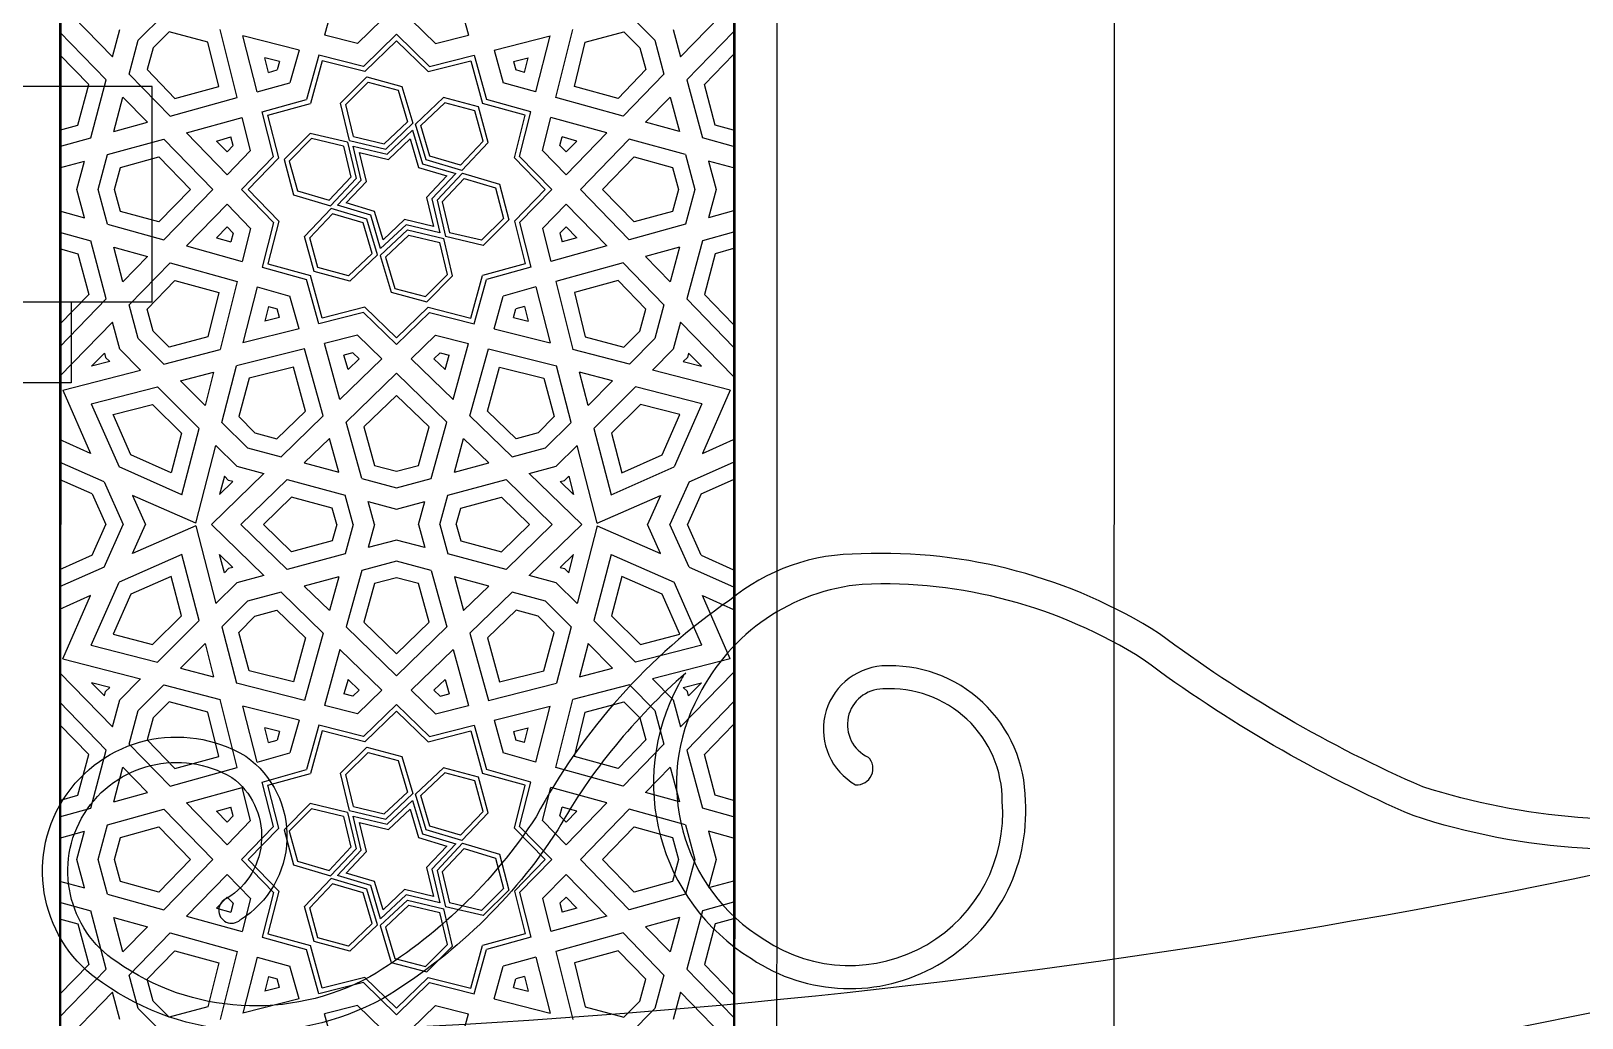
# Model space of a CAD drawing. Header units: inches. Extents: x 13054 to 48691, y 5623 to 20391.
# Drawn here: x 48359.15 to 48377.55, y 18843.35 to 18855.07 of the extents above; entities that cross this region are included whole.
import ezdxf

# ---------------------------------------------------------------- set-up
doc = ezdxf.new("R2010")
doc.units = ezdxf.units.IN
doc.header["$MEASUREMENT"] = 0

msp = doc.modelspace()

# ---------------------------------------------------------------- linework, layer by layer
at = {"transparency": 33554483}
for p, q in [((48359.51, 18888.546), (48359.484, 18793.533)), ((48372.006, 18876.043), (48371.984, 18793.53)), ((48367.484, 18857.162), (48367.484, 18849.208)), ((48367.484, 18857.162), (48367.484, 18849.208)), ((48362.813, 18855.679), (48362.629, 18855.015)), ((48364.156, 18855.679), (48364.34, 18855.015)), ((48359.484, 18855.406), (48360.113, 18854.759)), ((48367.484, 18855.406), (48366.856, 18854.759)), ((48360.419, 18854.955), (48360.721, 18855.257)), ((48363.309, 18855.197), (48363.021, 18854.916)), ((48363.66, 18855.197), (48363.948, 18854.916)), ((48366.248, 18855.257), (48366.55, 18854.955)), ((48359.484, 18855.056), (48360.04, 18854.485)), ((48360.113, 18854.759), (48360.2, 18855.082)), ((48360.788, 18855.055), (48360.596, 18854.866)), ((48361.246, 18854.933), (48360.788, 18855.055)), ((48361.595, 18854.278), (48361.391, 18855.084)), ((48361.83, 18854.343), (48361.662, 18855.008)), ((48362.327, 18854.84), (48361.662, 18855.008)), ((48363.021, 18854.916), (48362.629, 18855.015)), ((48363.484, 18855.027), (48363.093, 18854.646)), ((48363.484, 18855.027), (48363.876, 18854.646)), ((48363.948, 18854.916), (48364.34, 18855.015)), ((48364.642, 18854.84), (48365.307, 18855.008)), ((48365.139, 18854.343), (48365.307, 18855.008)), ((48365.374, 18854.278), (48365.578, 18855.084)), ((48365.723, 18854.933), (48366.181, 18855.055)), ((48366.181, 18855.055), (48366.373, 18854.866)), ((48366.769, 18855.082), (48366.856, 18854.759)), ((48367.484, 18855.056), (48366.929, 18854.485)), ((48360.311, 18854.555), (48360.419, 18854.955)), ((48360.596, 18854.866), (48360.525, 18854.607)), ((48361.374, 18854.409), (48361.246, 18854.933)), ((48362.327, 18854.84), (48362.219, 18854.451)), ((48363.484, 18854.948), (48363.11, 18854.584)), ((48363.484, 18854.948), (48363.859, 18854.584)), ((48364.642, 18854.84), (48364.75, 18854.451)), ((48365.595, 18854.409), (48365.723, 18854.933)), ((48366.373, 18854.866), (48366.444, 18854.607)), ((48366.55, 18854.955), (48366.657, 18854.555)), ((48359.831, 18854.43), (48359.484, 18854.787)), ((48361.965, 18854.575), (48361.921, 18854.749)), ((48362.095, 18854.705), (48361.921, 18854.749)), ((48362.095, 18854.705), (48362.067, 18854.603)), ((48362.564, 18854.78), (48362.417, 18854.252)), ((48362.603, 18854.712), (48362.463, 18854.206)), ((48363.093, 18854.646), (48362.564, 18854.78)), ((48363.11, 18854.584), (48362.603, 18854.712)), ((48363.859, 18854.584), (48364.366, 18854.712)), ((48363.876, 18854.646), (48364.405, 18854.78)), ((48364.366, 18854.712), (48364.506, 18854.206)), ((48364.405, 18854.78), (48364.551, 18854.252)), ((48364.874, 18854.705), (48365.048, 18854.749)), ((48364.874, 18854.705), (48364.902, 18854.603)), ((48365.004, 18854.575), (48365.048, 18854.749)), ((48367.138, 18854.43), (48367.484, 18854.787)), ((48359.855, 18853.796), (48360.04, 18854.485)), ((48360.311, 18854.555), (48360.796, 18854.056)), ((48360.525, 18854.607), (48360.854, 18854.266)), ((48361.83, 18854.343), (48362.219, 18854.451)), ((48361.965, 18854.575), (48362.067, 18854.603)), ((48362.819, 18854.211), (48363.131, 18854.521)), ((48362.881, 18854.193), (48363.147, 18854.458)), ((48363.131, 18854.521), (48363.547, 18854.408)), ((48363.147, 18854.458), (48363.502, 18854.362)), ((48365.139, 18854.343), (48364.75, 18854.451)), ((48365.004, 18854.575), (48364.902, 18854.603)), ((48366.444, 18854.607), (48366.115, 18854.266)), ((48366.657, 18854.555), (48366.173, 18854.056)), ((48366.929, 18854.485), (48367.114, 18853.796)), ((48359.702, 18853.948), (48359.831, 18854.43)), ((48360.128, 18853.871), (48360.238, 18854.281)), ((48360.238, 18854.281), (48360.528, 18853.982)), ((48360.796, 18854.056), (48361.595, 18854.278)), ((48360.854, 18854.266), (48361.374, 18854.409)), ((48363.502, 18854.362), (48363.614, 18853.987)), ((48363.547, 18854.408), (48363.678, 18853.97)), ((48364.041, 18854.275), (48363.71, 18853.961)), ((48364.458, 18854.165), (48364.041, 18854.275)), ((48366.173, 18854.056), (48365.374, 18854.278)), ((48366.115, 18854.266), (48365.595, 18854.409)), ((48366.731, 18854.281), (48366.441, 18853.982)), ((48366.731, 18854.281), (48366.841, 18853.871)), ((48367.267, 18853.948), (48367.138, 18854.43)), ((48361.89, 18854.106), (48362.417, 18854.252)), ((48362.023, 18853.577), (48361.89, 18854.106)), ((48361.958, 18854.066), (48362.463, 18854.206)), ((48362.925, 18853.768), (48362.819, 18854.211)), ((48362.972, 18853.815), (48362.881, 18854.193)), ((48364.057, 18854.213), (48363.773, 18853.944)), ((48364.413, 18854.119), (48364.057, 18854.213)), ((48364.511, 18853.757), (48364.413, 18854.119)), ((48364.573, 18853.741), (48364.458, 18854.165)), ((48365.011, 18854.066), (48364.506, 18854.206)), ((48365.079, 18854.106), (48364.551, 18854.252)), ((48364.945, 18853.577), (48365.079, 18854.106)), ((48359.484, 18853.888), (48359.702, 18853.948)), ((48360.128, 18853.871), (48360.528, 18853.982)), ((48360.99, 18853.857), (48361.654, 18854.041)), ((48361.753, 18853.649), (48361.654, 18854.041)), ((48362.086, 18853.56), (48361.958, 18854.066)), ((48363.339, 18853.727), (48363.614, 18853.987)), ((48363.356, 18853.665), (48363.678, 18853.97)), ((48363.372, 18853.604), (48363.673, 18853.888)), ((48363.673, 18853.888), (48363.791, 18853.491)), ((48363.836, 18853.537), (48363.71, 18853.961)), ((48363.881, 18853.582), (48363.773, 18853.944)), ((48364.883, 18853.56), (48365.011, 18854.066)), ((48365.216, 18853.649), (48365.315, 18854.041)), ((48365.979, 18853.857), (48365.315, 18854.041)), ((48366.841, 18853.871), (48366.441, 18853.982)), ((48367.484, 18853.888), (48367.267, 18853.948)), ((48359.484, 18853.693), (48359.855, 18853.796)), ((48360.055, 18853.598), (48360.722, 18853.782)), ((48360.722, 18853.782), (48361.303, 18853.185)), ((48360.99, 18853.857), (48361.473, 18853.36)), ((48361.346, 18853.76), (48361.519, 18853.808)), ((48361.346, 18853.76), (48361.473, 18853.63)), ((48361.473, 18853.63), (48361.546, 18853.705)), ((48361.546, 18853.705), (48361.519, 18853.808)), ((48362.459, 18853.85), (48362.149, 18853.539)), ((48362.476, 18853.788), (48362.212, 18853.522)), ((48362.901, 18853.745), (48362.459, 18853.85)), ((48362.855, 18853.698), (48362.476, 18853.788)), ((48362.901, 18853.745), (48363.004, 18853.314)), ((48362.925, 18853.768), (48363.356, 18853.665)), ((48362.972, 18853.815), (48363.339, 18853.727)), ((48363.389, 18853.542), (48363.645, 18853.784)), ((48363.645, 18853.784), (48363.745, 18853.446)), ((48364.244, 18853.474), (48364.511, 18853.757)), ((48364.261, 18853.41), (48364.573, 18853.741)), ((48365.423, 18853.705), (48365.45, 18853.808)), ((48365.496, 18853.63), (48365.423, 18853.705)), ((48365.623, 18853.76), (48365.45, 18853.808)), ((48365.979, 18853.857), (48365.496, 18853.36)), ((48365.623, 18853.76), (48365.496, 18853.63)), ((48366.247, 18853.782), (48365.666, 18853.185)), ((48366.914, 18853.598), (48366.247, 18853.782)), ((48367.484, 18853.693), (48367.114, 18853.796)), ((48359.484, 18853.44), (48359.782, 18853.522)), ((48359.692, 18853.185), (48359.782, 18853.522)), ((48359.944, 18853.185), (48360.055, 18853.598)), ((48360.208, 18853.445), (48360.665, 18853.572)), ((48360.665, 18853.572), (48361.041, 18853.185)), ((48361.473, 18853.36), (48361.753, 18853.649)), ((48361.643, 18853.185), (48362.023, 18853.577)), ((48361.722, 18853.185), (48362.086, 18853.56)), ((48362.149, 18853.539), (48362.262, 18853.122)), ((48362.212, 18853.522), (48362.308, 18853.167)), ((48362.855, 18853.698), (48362.942, 18853.33)), ((48362.97, 18853.7), (48363.372, 18853.604)), ((48363.066, 18853.297), (48362.97, 18853.7)), ((48363.046, 18853.623), (48363.389, 18853.542)), ((48363.128, 18853.281), (48363.046, 18853.623)), ((48364.261, 18853.41), (48363.836, 18853.537)), ((48364.244, 18853.474), (48363.881, 18853.582)), ((48365.247, 18853.185), (48364.883, 18853.56)), ((48365.326, 18853.185), (48364.945, 18853.577)), ((48365.496, 18853.36), (48365.216, 18853.649)), ((48365.928, 18853.185), (48366.304, 18853.572)), ((48366.304, 18853.572), (48366.76, 18853.445)), ((48366.914, 18853.598), (48367.025, 18853.185)), ((48367.187, 18853.522), (48367.277, 18853.185)), ((48367.484, 18853.44), (48367.187, 18853.522)), ((48360.139, 18853.185), (48360.208, 18853.445)), ((48363.745, 18853.446), (48364.083, 18853.346)), ((48363.791, 18853.491), (48364.187, 18853.373)), ((48364.083, 18853.346), (48363.841, 18853.09)), ((48364.187, 18853.373), (48363.903, 18853.073)), ((48364.269, 18853.378), (48363.965, 18853.057)), ((48364.269, 18853.378), (48364.705, 18853.249)), ((48366.76, 18853.445), (48366.83, 18853.185)), ((48359.782, 18852.848), (48359.692, 18853.185)), ((48360.055, 18852.773), (48359.944, 18853.185)), ((48360.208, 18852.925), (48360.139, 18853.185)), ((48361.041, 18853.185), (48360.665, 18852.799)), ((48360.722, 18852.588), (48361.303, 18853.185)), ((48361.643, 18853.185), (48362.023, 18852.794)), ((48361.722, 18853.185), (48362.086, 18852.81)), ((48362.308, 18853.167), (48362.683, 18853.056)), ((48362.942, 18853.33), (48362.683, 18853.056)), ((48363.004, 18853.314), (48362.7, 18852.992)), ((48362.782, 18852.997), (48363.066, 18853.297)), ((48362.886, 18853.025), (48363.128, 18853.281)), ((48364.286, 18853.314), (48364.027, 18853.04)), ((48364.286, 18853.314), (48364.659, 18853.204)), ((48364.659, 18853.204), (48364.755, 18852.841)), ((48364.705, 18853.249), (48364.818, 18852.824)), ((48365.247, 18853.185), (48364.883, 18852.81)), ((48365.326, 18853.185), (48364.945, 18852.794)), ((48366.247, 18852.588), (48365.666, 18853.185)), ((48366.304, 18852.799), (48365.928, 18853.185)), ((48366.83, 18853.185), (48366.76, 18852.925)), ((48367.025, 18853.185), (48366.914, 18852.773)), ((48367.277, 18853.185), (48367.187, 18852.848)), ((48360.99, 18852.514), (48361.473, 18853.01)), ((48361.473, 18853.01), (48361.753, 18852.721)), ((48362.262, 18853.122), (48362.7, 18852.992)), ((48363.178, 18852.879), (48362.782, 18852.997)), ((48363.223, 18852.924), (48362.886, 18853.025)), ((48363.841, 18853.09), (48363.923, 18852.747)), ((48363.903, 18853.073), (48363.999, 18852.671)), ((48363.965, 18853.057), (48364.067, 18852.626)), ((48364.027, 18853.04), (48364.114, 18852.672)), ((48365.496, 18853.01), (48365.216, 18852.721)), ((48365.979, 18852.514), (48365.496, 18853.01)), ((48359.484, 18852.931), (48359.782, 18852.848)), ((48360.665, 18852.799), (48360.208, 18852.925)), ((48362.023, 18852.794), (48361.89, 18852.264)), ((48362.086, 18852.81), (48361.958, 18852.304)), ((48362.394, 18852.628), (48362.708, 18852.96)), ((48362.457, 18852.612), (48362.725, 18852.896)), ((48363.133, 18852.834), (48362.708, 18852.96)), ((48363.088, 18852.788), (48362.725, 18852.896)), ((48363.195, 18852.426), (48363.088, 18852.788)), ((48363.259, 18852.409), (48363.133, 18852.834)), ((48363.296, 18852.483), (48363.178, 18852.879)), ((48363.324, 18852.587), (48363.223, 18852.924)), ((48363.58, 18852.829), (48363.324, 18852.587)), ((48363.923, 18852.747), (48363.58, 18852.829)), ((48364.755, 18852.841), (48364.494, 18852.582)), ((48364.818, 18852.824), (48364.512, 18852.52)), ((48364.883, 18852.81), (48365.011, 18852.304)), ((48364.945, 18852.794), (48365.079, 18852.264)), ((48366.76, 18852.925), (48366.304, 18852.799)), ((48367.484, 18852.931), (48367.187, 18852.848)), ((48359.484, 18852.677), (48359.855, 18852.575)), ((48360.055, 18852.773), (48360.722, 18852.588)), ((48361.346, 18852.61), (48361.473, 18852.741)), ((48361.346, 18852.61), (48361.519, 18852.562)), ((48361.473, 18852.741), (48361.546, 18852.666)), ((48361.546, 18852.666), (48361.519, 18852.562)), ((48361.753, 18852.721), (48361.654, 18852.33)), ((48362.505, 18852.211), (48362.394, 18852.628)), ((48362.551, 18852.257), (48362.457, 18852.612)), ((48363.291, 18852.4), (48363.613, 18852.705)), ((48363.597, 18852.767), (48363.296, 18852.483)), ((48363.355, 18852.383), (48363.63, 18852.643)), ((48363.999, 18852.671), (48363.597, 18852.767)), ((48363.613, 18852.705), (48364.044, 18852.602)), ((48363.63, 18852.643), (48363.997, 18852.555)), ((48364.15, 18852.158), (48364.044, 18852.602)), ((48364.512, 18852.52), (48364.067, 18852.626)), ((48364.494, 18852.582), (48364.114, 18852.672)), ((48365.216, 18852.721), (48365.315, 18852.33)), ((48365.496, 18852.741), (48365.423, 18852.666)), ((48365.423, 18852.666), (48365.45, 18852.562)), ((48365.623, 18852.61), (48365.45, 18852.562)), ((48365.623, 18852.61), (48365.496, 18852.741)), ((48366.914, 18852.773), (48366.247, 18852.588)), ((48367.484, 18852.677), (48367.114, 18852.575)), ((48359.484, 18852.483), (48359.702, 18852.422)), ((48359.702, 18852.422), (48359.831, 18851.94)), ((48360.04, 18851.886), (48359.855, 18852.575)), ((48360.238, 18852.09), (48360.128, 18852.499)), ((48360.128, 18852.499), (48360.528, 18852.388)), ((48360.99, 18852.514), (48361.654, 18852.33)), ((48363.195, 18852.426), (48362.913, 18852.159)), ((48364.088, 18852.175), (48363.997, 18852.555)), ((48365.979, 18852.514), (48365.315, 18852.33)), ((48366.841, 18852.499), (48366.441, 18852.388)), ((48366.841, 18852.499), (48366.731, 18852.09)), ((48367.114, 18852.575), (48366.929, 18851.886)), ((48367.267, 18852.422), (48367.138, 18851.94)), ((48367.484, 18852.483), (48367.267, 18852.422)), ((48360.238, 18852.09), (48360.528, 18852.388)), ((48360.311, 18851.815), (48360.796, 18852.314)), ((48360.796, 18852.314), (48361.595, 18852.093)), ((48361.89, 18852.264), (48362.417, 18852.118)), ((48361.958, 18852.304), (48362.463, 18852.164)), ((48362.913, 18852.159), (48362.551, 18852.257)), ((48363.259, 18852.409), (48362.929, 18852.096)), ((48363.291, 18852.4), (48363.421, 18851.964)), ((48363.355, 18852.383), (48363.466, 18852.011)), ((48365.011, 18852.304), (48364.506, 18852.164)), ((48365.079, 18852.264), (48364.551, 18852.118)), ((48366.173, 18852.314), (48365.374, 18852.093)), ((48366.657, 18851.815), (48366.173, 18852.314)), ((48366.731, 18852.09), (48366.441, 18852.388)), ((48360.525, 18851.764), (48360.854, 18852.104)), ((48360.854, 18852.104), (48361.374, 18851.961)), ((48361.595, 18852.093), (48361.391, 18851.287)), ((48362.564, 18851.59), (48362.417, 18852.118)), ((48362.603, 18851.659), (48362.463, 18852.164)), ((48362.929, 18852.096), (48362.505, 18852.211)), ((48363.829, 18851.915), (48364.088, 18852.175)), ((48363.846, 18851.852), (48364.15, 18852.158)), ((48364.366, 18851.659), (48364.506, 18852.164)), ((48364.405, 18851.59), (48364.551, 18852.118)), ((48365.374, 18852.093), (48365.578, 18851.287)), ((48366.115, 18852.104), (48365.595, 18851.961)), ((48366.444, 18851.764), (48366.115, 18852.104)), ((48359.831, 18851.94), (48359.484, 18851.584)), ((48359.484, 18851.314), (48360.04, 18851.886)), ((48361.374, 18851.961), (48361.246, 18851.437)), ((48361.83, 18852.028), (48361.662, 18851.363)), ((48361.83, 18852.028), (48362.219, 18851.92)), ((48362.327, 18851.531), (48362.219, 18851.92)), ((48363.421, 18851.964), (48363.846, 18851.852)), ((48363.466, 18852.011), (48363.829, 18851.915)), ((48364.642, 18851.531), (48364.75, 18851.92)), ((48365.139, 18852.028), (48364.75, 18851.92)), ((48365.139, 18852.028), (48365.307, 18851.363)), ((48365.595, 18851.961), (48365.723, 18851.437)), ((48367.484, 18851.314), (48366.929, 18851.886)), ((48367.138, 18851.94), (48367.484, 18851.584)), ((48360.419, 18851.415), (48360.311, 18851.815)), ((48360.596, 18851.504), (48360.525, 18851.764)), ((48361.965, 18851.795), (48361.921, 18851.622)), ((48361.965, 18851.795), (48362.067, 18851.767)), ((48362.095, 18851.666), (48362.067, 18851.767)), ((48363.093, 18851.724), (48362.564, 18851.59)), ((48363.11, 18851.786), (48362.603, 18851.659)), ((48363.484, 18851.344), (48363.093, 18851.724)), ((48363.484, 18851.422), (48363.11, 18851.786)), ((48363.484, 18851.422), (48363.859, 18851.786)), ((48363.484, 18851.344), (48363.876, 18851.724)), ((48363.859, 18851.786), (48364.366, 18851.659)), ((48363.876, 18851.724), (48364.405, 18851.59)), ((48364.874, 18851.666), (48364.902, 18851.767)), ((48365.004, 18851.795), (48364.902, 18851.767)), ((48365.004, 18851.795), (48365.048, 18851.622)), ((48366.373, 18851.504), (48366.444, 18851.764)), ((48366.657, 18851.815), (48366.55, 18851.415)), ((48359.484, 18850.964), (48360.113, 18851.611)), ((48360.2, 18851.289), (48360.113, 18851.611)), ((48360.788, 18851.315), (48360.596, 18851.504)), ((48362.327, 18851.531), (48361.662, 18851.363)), ((48362.095, 18851.666), (48361.921, 18851.622)), ((48364.642, 18851.531), (48365.307, 18851.363)), ((48364.874, 18851.666), (48365.048, 18851.622)), ((48366.181, 18851.315), (48366.373, 18851.504)), ((48366.856, 18851.611), (48366.769, 18851.289)), ((48367.484, 18850.964), (48366.856, 18851.611)), ((48360.721, 18851.113), (48360.419, 18851.415)), ((48361.246, 18851.437), (48360.788, 18851.315)), ((48363.021, 18851.454), (48362.629, 18851.355)), ((48362.813, 18850.691), (48362.629, 18851.355)), ((48363.309, 18851.173), (48363.021, 18851.454)), ((48363.66, 18851.173), (48363.948, 18851.454)), ((48363.948, 18851.454), (48364.34, 18851.355)), ((48364.156, 18850.691), (48364.34, 18851.355)), ((48365.723, 18851.437), (48366.181, 18851.315)), ((48366.55, 18851.415), (48366.248, 18851.113)), ((48359.864, 18851.086), (48360.018, 18851.243)), ((48360.081, 18851.142), (48359.864, 18851.086)), ((48360.018, 18851.243), (48360.031, 18851.192)), ((48360.031, 18851.192), (48360.081, 18851.142)), ((48360.446, 18851.042), (48360.2, 18851.289)), ((48360.721, 18851.113), (48361.391, 18851.287)), ((48362.392, 18851.295), (48361.586, 18851.092)), ((48362.613, 18850.497), (48362.392, 18851.295)), ((48362.813, 18850.691), (48363.309, 18851.173)), ((48362.965, 18851.246), (48362.861, 18851.22)), ((48362.909, 18851.047), (48362.861, 18851.22)), ((48362.909, 18851.047), (48363.04, 18851.173)), ((48363.04, 18851.173), (48362.965, 18851.246)), ((48364.156, 18850.691), (48363.66, 18851.173)), ((48363.929, 18851.173), (48364.004, 18851.246)), ((48364.06, 18851.047), (48363.929, 18851.173)), ((48364.004, 18851.246), (48364.108, 18851.22)), ((48364.06, 18851.047), (48364.108, 18851.22)), ((48364.356, 18850.497), (48364.577, 18851.295)), ((48364.577, 18851.295), (48365.383, 18851.092)), ((48366.248, 18851.113), (48365.578, 18851.287)), ((48366.769, 18851.289), (48366.523, 18851.042)), ((48366.937, 18851.192), (48366.888, 18851.142)), ((48366.888, 18851.142), (48367.105, 18851.086)), ((48366.951, 18851.243), (48366.937, 18851.192)), ((48367.105, 18851.086), (48366.951, 18851.243)), ((48359.523, 18850.803), (48360.446, 18851.042)), ((48360.921, 18850.913), (48361.314, 18851.015)), ((48361.314, 18851.015), (48361.212, 18850.622)), ((48361.412, 18850.421), (48361.586, 18851.092)), ((48361.737, 18850.947), (48361.614, 18850.489)), ((48362.26, 18851.075), (48361.737, 18850.947)), ((48362.403, 18850.555), (48362.26, 18851.075)), ((48362.887, 18850.423), (48363.484, 18851.003)), ((48364.082, 18850.423), (48363.484, 18851.003)), ((48364.566, 18850.555), (48364.708, 18851.075)), ((48364.708, 18851.075), (48365.232, 18850.947)), ((48365.232, 18850.947), (48365.355, 18850.489)), ((48365.556, 18850.421), (48365.383, 18851.092)), ((48365.757, 18850.622), (48365.655, 18851.015)), ((48366.048, 18850.913), (48365.655, 18851.015)), ((48367.446, 18850.803), (48366.523, 18851.042)), ((48359.523, 18850.803), (48359.853, 18850.053)), ((48359.862, 18850.639), (48360.647, 18850.842)), ((48361.141, 18850.347), (48360.647, 18850.842)), ((48361.212, 18850.622), (48360.921, 18850.913)), ((48366.048, 18850.913), (48365.757, 18850.622)), ((48366.322, 18850.842), (48365.828, 18850.347)), ((48367.107, 18850.639), (48366.322, 18850.842)), ((48367.446, 18850.803), (48367.116, 18850.053)), ((48359.862, 18850.639), (48360.191, 18849.891)), ((48360.123, 18850.512), (48360.59, 18850.633)), ((48360.59, 18850.633), (48360.932, 18850.291)), ((48363.484, 18850.741), (48363.098, 18850.366)), ((48363.871, 18850.366), (48363.484, 18850.741)), ((48366.379, 18850.633), (48366.036, 18850.291)), ((48366.846, 18850.512), (48366.379, 18850.633)), ((48367.107, 18850.639), (48366.778, 18849.891)), ((48360.333, 18850.034), (48360.123, 18850.512)), ((48361.412, 18850.421), (48361.714, 18850.119)), ((48361.614, 18850.489), (48361.803, 18850.297)), ((48362.063, 18850.225), (48362.403, 18850.555)), ((48362.114, 18850.012), (48362.613, 18850.497)), ((48363.072, 18849.756), (48362.887, 18850.423)), ((48363.897, 18849.756), (48364.082, 18850.423)), ((48364.855, 18850.012), (48364.356, 18850.497)), ((48364.906, 18850.225), (48364.566, 18850.555)), ((48365.355, 18850.489), (48365.166, 18850.297)), ((48365.254, 18850.119), (48365.556, 18850.421)), ((48366.636, 18850.034), (48366.846, 18850.512)), ((48359.853, 18850.053), (48359.484, 18850.217)), ((48360.932, 18850.291), (48360.811, 18849.823)), ((48360.938, 18849.562), (48361.141, 18850.347)), ((48361.803, 18850.297), (48362.063, 18850.225)), ((48362.389, 18849.939), (48362.688, 18850.229)), ((48362.798, 18849.829), (48362.688, 18850.229)), ((48363.098, 18850.366), (48363.224, 18849.909)), ((48363.745, 18849.909), (48363.871, 18850.366)), ((48364.171, 18849.829), (48364.281, 18850.229)), ((48364.58, 18849.939), (48364.281, 18850.229)), ((48365.166, 18850.297), (48364.906, 18850.225)), ((48365.828, 18850.347), (48366.031, 18849.562)), ((48366.036, 18850.291), (48366.157, 18849.823)), ((48367.116, 18850.053), (48367.484, 18850.217)), ((48360.811, 18849.823), (48360.333, 18850.034)), ((48361.102, 18849.223), (48361.341, 18850.147)), ((48361.341, 18850.147), (48361.588, 18849.901)), ((48361.714, 18850.119), (48362.114, 18850.012)), ((48364.855, 18850.012), (48365.254, 18850.119)), ((48365.381, 18849.901), (48365.627, 18850.147)), ((48365.867, 18849.223), (48365.627, 18850.147)), ((48366.157, 18849.823), (48366.636, 18850.034)), ((48359.499, 18849.943), (48359.484, 18849.95)), ((48360.013, 18849.714), (48359.484, 18849.95)), ((48360.938, 18849.562), (48360.191, 18849.891)), ((48361.588, 18849.901), (48361.91, 18849.814)), ((48362.389, 18849.939), (48362.798, 18849.829)), ((48363.224, 18849.909), (48363.484, 18849.84)), ((48363.484, 18849.84), (48363.745, 18849.909)), ((48364.171, 18849.829), (48364.58, 18849.939)), ((48365.058, 18849.814), (48365.381, 18849.901)), ((48366.031, 18849.562), (48366.778, 18849.891)), ((48366.956, 18849.714), (48367.484, 18849.95)), ((48359.499, 18849.738), (48359.484, 18849.744)), ((48359.871, 18849.572), (48359.484, 18849.744)), ((48360.013, 18849.714), (48360.239, 18849.208)), ((48361.287, 18849.208), (48361.91, 18849.814)), ((48361.441, 18849.782), (48361.385, 18849.565)), ((48361.385, 18849.565), (48361.542, 18849.718)), ((48361.491, 18849.732), (48361.441, 18849.782)), ((48361.542, 18849.718), (48361.491, 18849.732)), ((48361.637, 18849.208), (48362.185, 18849.741)), ((48362.185, 18849.741), (48362.874, 18849.556)), ((48363.072, 18849.756), (48363.484, 18849.645)), ((48363.484, 18849.645), (48363.897, 18849.756)), ((48364.095, 18849.556), (48364.784, 18849.741)), ((48365.331, 18849.208), (48364.784, 18849.741)), ((48365.682, 18849.208), (48365.058, 18849.814)), ((48365.426, 18849.718), (48365.478, 18849.732)), ((48365.584, 18849.565), (48365.426, 18849.718)), ((48365.478, 18849.732), (48365.528, 18849.782)), ((48365.528, 18849.782), (48365.584, 18849.565)), ((48366.956, 18849.714), (48366.73, 18849.208)), ((48367.098, 18849.572), (48367.484, 18849.744)), ((48359.871, 18849.572), (48360.033, 18849.208)), ((48360.352, 18849.553), (48360.506, 18849.208)), ((48361.102, 18849.223), (48360.352, 18849.553)), ((48362.239, 18849.532), (48361.907, 18849.208)), ((48362.722, 18849.402), (48362.239, 18849.532)), ((48362.97, 18849.208), (48362.874, 18849.556)), ((48363.148, 18849.483), (48363.484, 18849.392)), ((48363.224, 18849.208), (48363.148, 18849.483)), ((48363.484, 18849.392), (48363.821, 18849.483)), ((48363.745, 18849.208), (48363.821, 18849.483)), ((48363.999, 18849.208), (48364.095, 18849.556)), ((48364.247, 18849.402), (48364.729, 18849.532)), ((48364.729, 18849.532), (48365.062, 18849.208)), ((48365.867, 18849.223), (48366.617, 18849.553)), ((48366.617, 18849.553), (48366.463, 18849.208)), ((48367.098, 18849.572), (48366.936, 18849.208)), ((48362.775, 18849.208), (48362.722, 18849.402)), ((48364.193, 18849.208), (48364.247, 18849.402)), ((48359.871, 18848.845), (48360.033, 18849.208)), ((48360.013, 18848.703), (48360.239, 18849.208)), ((48360.033, 18849.209), (48360.033, 18849.208)), ((48360.238, 18849.209), (48360.239, 18849.208)), ((48360.352, 18848.863), (48360.506, 18849.208)), ((48361.102, 18849.193), (48360.352, 18848.863)), ((48360.506, 18849.209), (48360.506, 18849.208)), ((48361.102, 18849.193), (48361.341, 18848.27)), ((48361.287, 18849.208), (48361.288, 18849.209)), ((48361.287, 18849.208), (48361.91, 18848.603)), ((48361.637, 18849.208), (48361.638, 18849.209)), ((48361.637, 18849.208), (48362.185, 18848.676)), ((48361.908, 18849.209), (48361.907, 18849.208)), ((48362.239, 18848.885), (48361.907, 18849.208)), ((48362.775, 18849.208), (48362.722, 18849.014)), ((48362.97, 18849.208), (48362.874, 18848.861)), ((48362.97, 18849.208), (48362.97, 18849.209)), ((48363.224, 18849.208), (48363.148, 18848.934)), ((48363.224, 18849.208), (48363.223, 18849.209)), ((48363.745, 18849.208), (48363.746, 18849.209)), ((48363.745, 18849.208), (48363.821, 18848.934)), ((48363.999, 18849.208), (48363.999, 18849.209)), ((48363.999, 18849.208), (48364.095, 18848.861)), ((48364.193, 18849.208), (48364.247, 18849.014)), ((48364.729, 18848.885), (48365.062, 18849.208)), ((48365.331, 18849.208), (48364.784, 18848.676)), ((48365.682, 18849.208), (48365.058, 18848.603)), ((48365.061, 18849.209), (48365.062, 18849.208)), ((48365.331, 18849.208), (48365.33, 18849.209)), ((48365.867, 18849.193), (48365.627, 18848.27)), ((48365.682, 18849.208), (48365.681, 18849.209)), ((48365.867, 18849.193), (48366.617, 18848.863)), ((48366.463, 18849.209), (48366.463, 18849.208)), ((48366.617, 18848.863), (48366.463, 18849.208)), ((48366.73, 18849.209), (48366.73, 18849.208)), ((48366.956, 18848.703), (48366.73, 18849.208)), ((48366.936, 18849.209), (48366.936, 18849.208)), ((48367.098, 18848.845), (48366.936, 18849.208)), ((48367.484, 18849.208), (48367.484, 18841.255)), ((48367.484, 18849.208), (48367.484, 18841.255)), ((48362.722, 18849.014), (48362.239, 18848.885)), ((48363.484, 18849.024), (48363.148, 18848.934)), ((48363.821, 18848.934), (48363.484, 18849.024)), ((48364.247, 18849.014), (48364.729, 18848.885)), ((48359.871, 18848.845), (48359.484, 18848.672)), ((48360.938, 18848.854), (48360.191, 18848.525)), ((48361.141, 18848.069), (48360.938, 18848.854)), ((48361.441, 18848.635), (48361.385, 18848.852)), ((48361.385, 18848.852), (48361.542, 18848.698)), ((48362.874, 18848.861), (48362.185, 18848.676)), ((48363.484, 18848.772), (48363.072, 18848.661)), ((48363.897, 18848.661), (48363.484, 18848.772)), ((48364.784, 18848.676), (48364.095, 18848.861)), ((48365.584, 18848.852), (48365.426, 18848.698)), ((48365.528, 18848.635), (48365.584, 18848.852)), ((48366.031, 18848.854), (48365.828, 18848.069)), ((48366.031, 18848.854), (48366.778, 18848.525)), ((48367.098, 18848.845), (48367.484, 18848.672)), ((48360.013, 18848.703), (48359.484, 18848.467)), ((48360.811, 18848.593), (48360.333, 18848.383)), ((48360.932, 18848.126), (48360.811, 18848.593)), ((48361.491, 18848.685), (48361.441, 18848.635)), ((48361.542, 18848.698), (48361.491, 18848.685)), ((48361.91, 18848.603), (48361.588, 18848.516)), ((48362.798, 18848.588), (48362.389, 18848.478)), ((48362.798, 18848.588), (48362.688, 18848.188)), ((48363.072, 18848.661), (48362.887, 18847.994)), ((48363.484, 18848.577), (48363.224, 18848.508)), ((48363.745, 18848.508), (48363.484, 18848.577)), ((48363.897, 18848.661), (48364.082, 18847.994)), ((48364.58, 18848.478), (48364.171, 18848.588)), ((48364.171, 18848.588), (48364.281, 18848.188)), ((48365.381, 18848.516), (48365.058, 18848.603)), ((48365.426, 18848.698), (48365.478, 18848.685)), ((48365.478, 18848.685), (48365.528, 18848.635)), ((48366.157, 18848.593), (48366.036, 18848.126)), ((48366.636, 18848.383), (48366.157, 18848.593)), ((48366.956, 18848.703), (48367.484, 18848.467)), ((48359.862, 18847.778), (48360.191, 18848.525)), ((48360.333, 18848.383), (48360.123, 18847.905)), ((48361.588, 18848.516), (48361.341, 18848.27)), ((48362.114, 18848.405), (48361.714, 18848.297)), ((48362.114, 18848.405), (48362.613, 18847.92)), ((48362.389, 18848.478), (48362.688, 18848.188)), ((48363.224, 18848.508), (48363.098, 18848.051)), ((48363.871, 18848.051), (48363.745, 18848.508)), ((48364.58, 18848.478), (48364.281, 18848.188)), ((48364.855, 18848.405), (48364.356, 18847.92)), ((48365.254, 18848.297), (48364.855, 18848.405)), ((48365.627, 18848.27), (48365.381, 18848.516)), ((48366.846, 18847.905), (48366.636, 18848.383)), ((48367.107, 18847.778), (48366.778, 18848.525)), ((48359.853, 18848.364), (48359.484, 18848.199)), ((48359.523, 18847.614), (48359.853, 18848.364)), ((48361.714, 18848.297), (48361.412, 18847.995)), ((48361.803, 18848.12), (48362.063, 18848.191)), ((48362.063, 18848.191), (48362.403, 18847.862)), ((48364.906, 18848.191), (48364.566, 18847.862)), ((48365.166, 18848.12), (48364.906, 18848.191)), ((48365.556, 18847.995), (48365.254, 18848.297)), ((48367.116, 18848.364), (48367.484, 18848.199)), ((48367.446, 18847.614), (48367.116, 18848.364)), ((48360.59, 18847.784), (48360.932, 18848.126)), ((48360.647, 18847.575), (48361.141, 18848.069)), ((48361.614, 18847.928), (48361.803, 18848.12)), ((48363.098, 18848.051), (48363.484, 18847.675)), ((48363.484, 18847.675), (48363.871, 18848.051)), ((48365.355, 18847.928), (48365.166, 18848.12)), ((48366.322, 18847.575), (48365.828, 18848.069)), ((48366.036, 18848.126), (48366.379, 18847.784)), ((48360.123, 18847.905), (48360.59, 18847.784)), ((48361.412, 18847.995), (48361.586, 18847.325)), ((48361.737, 18847.47), (48361.614, 18847.928)), ((48362.403, 18847.862), (48362.26, 18847.342)), ((48362.613, 18847.92), (48362.392, 18847.121)), ((48362.887, 18847.994), (48363.484, 18847.413)), ((48364.082, 18847.994), (48363.484, 18847.413)), ((48364.356, 18847.92), (48364.577, 18847.121)), ((48364.566, 18847.862), (48364.708, 18847.342)), ((48365.232, 18847.47), (48365.355, 18847.928)), ((48365.556, 18847.995), (48365.383, 18847.325)), ((48366.379, 18847.784), (48366.846, 18847.905)), ((48359.862, 18847.778), (48360.647, 18847.575)), ((48360.921, 18847.504), (48361.212, 18847.795)), ((48361.212, 18847.795), (48361.314, 18847.402)), ((48362.813, 18847.726), (48362.629, 18847.062)), ((48362.813, 18847.726), (48363.309, 18847.243)), ((48364.156, 18847.726), (48363.66, 18847.243)), ((48364.156, 18847.726), (48364.34, 18847.062)), ((48365.757, 18847.795), (48365.655, 18847.402)), ((48366.048, 18847.504), (48365.757, 18847.795)), ((48367.107, 18847.778), (48366.322, 18847.575)), ((48359.484, 18847.453), (48360.113, 18846.806)), ((48359.523, 18847.614), (48360.446, 18847.375)), ((48360.921, 18847.504), (48361.314, 18847.402)), ((48362.26, 18847.342), (48361.737, 18847.47)), ((48364.708, 18847.342), (48365.232, 18847.47)), ((48365.655, 18847.402), (48366.048, 18847.504)), ((48367.446, 18847.614), (48366.523, 18847.375)), ((48367.484, 18847.453), (48366.856, 18846.806)), ((48360.081, 18847.275), (48359.864, 18847.331)), ((48359.864, 18847.331), (48360.018, 18847.174)), ((48360.031, 18847.225), (48360.081, 18847.275)), ((48360.2, 18847.128), (48360.446, 18847.375)), ((48360.419, 18847.002), (48360.721, 18847.304)), ((48360.721, 18847.304), (48361.391, 18847.13)), ((48362.392, 18847.121), (48361.586, 18847.325)), ((48362.909, 18847.37), (48362.861, 18847.197)), ((48362.909, 18847.37), (48363.04, 18847.243)), ((48364.06, 18847.37), (48363.929, 18847.243)), ((48364.06, 18847.37), (48364.108, 18847.197)), ((48364.577, 18847.121), (48365.383, 18847.325)), ((48366.248, 18847.304), (48365.578, 18847.13)), ((48366.248, 18847.304), (48366.55, 18847.002)), ((48366.523, 18847.375), (48366.769, 18847.128)), ((48366.888, 18847.275), (48367.105, 18847.331)), ((48366.937, 18847.225), (48366.888, 18847.275)), ((48367.105, 18847.331), (48366.951, 18847.174)), ((48359.484, 18847.102), (48360.04, 18846.531)), ((48360.018, 18847.174), (48360.031, 18847.225)), ((48360.113, 18846.806), (48360.2, 18847.128)), ((48360.788, 18847.102), (48360.596, 18846.913)), ((48361.246, 18846.979), (48360.788, 18847.102)), ((48361.595, 18846.324), (48361.391, 18847.13)), ((48362.965, 18847.17), (48362.861, 18847.197)), ((48363.04, 18847.243), (48362.965, 18847.17)), ((48363.309, 18847.243), (48363.021, 18846.963)), ((48363.66, 18847.243), (48363.948, 18846.963)), ((48363.929, 18847.243), (48364.004, 18847.17)), ((48364.004, 18847.17), (48364.108, 18847.197)), ((48365.374, 18846.324), (48365.578, 18847.13)), ((48365.723, 18846.979), (48366.181, 18847.102)), ((48366.181, 18847.102), (48366.373, 18846.913)), ((48366.769, 18847.128), (48366.856, 18846.806)), ((48367.484, 18847.102), (48366.929, 18846.531)), ((48366.951, 18847.174), (48366.937, 18847.225)), ((48360.311, 18846.602), (48360.419, 18847.002)), ((48360.596, 18846.913), (48360.525, 18846.653)), ((48361.374, 18846.456), (48361.246, 18846.979)), ((48361.83, 18846.389), (48361.662, 18847.054)), ((48362.327, 18846.886), (48361.662, 18847.054)), ((48363.021, 18846.963), (48362.629, 18847.062)), ((48363.484, 18847.073), (48363.093, 18846.693)), ((48363.484, 18846.994), (48363.11, 18846.63)), ((48363.484, 18847.073), (48363.876, 18846.693)), ((48363.484, 18846.994), (48363.859, 18846.63)), ((48363.948, 18846.963), (48364.34, 18847.062)), ((48364.642, 18846.886), (48365.307, 18847.054)), ((48365.139, 18846.389), (48365.307, 18847.054)), ((48365.595, 18846.456), (48365.723, 18846.979)), ((48366.373, 18846.913), (48366.444, 18846.653)), ((48366.55, 18847.002), (48366.657, 18846.602)), ((48359.831, 18846.477), (48359.484, 18846.833)), ((48361.965, 18846.621), (48361.921, 18846.795)), ((48362.095, 18846.751), (48361.921, 18846.795)), ((48362.095, 18846.751), (48362.067, 18846.649)), ((48362.327, 18846.886), (48362.219, 18846.497)), ((48362.564, 18846.826), (48362.417, 18846.299)), ((48362.603, 18846.758), (48362.463, 18846.253)), ((48363.093, 18846.693), (48362.564, 18846.826)), ((48363.11, 18846.63), (48362.603, 18846.758)), ((48363.859, 18846.63), (48364.366, 18846.758)), ((48363.876, 18846.693), (48364.405, 18846.826)), ((48364.366, 18846.758), (48364.506, 18846.253)), ((48364.405, 18846.826), (48364.551, 18846.299)), ((48364.642, 18846.886), (48364.75, 18846.497)), ((48364.874, 18846.751), (48365.048, 18846.795)), ((48364.874, 18846.751), (48364.902, 18846.649)), ((48365.004, 18846.621), (48365.048, 18846.795)), ((48367.138, 18846.477), (48367.484, 18846.833)), ((48359.855, 18845.842), (48360.04, 18846.531)), ((48360.311, 18846.602), (48360.796, 18846.103)), ((48360.525, 18846.653), (48360.854, 18846.313)), ((48361.965, 18846.621), (48362.067, 18846.649)), ((48362.819, 18846.257), (48363.131, 18846.567)), ((48363.131, 18846.567), (48363.547, 18846.454)), ((48365.004, 18846.621), (48364.902, 18846.649)), ((48366.444, 18846.653), (48366.115, 18846.313)), ((48366.657, 18846.602), (48366.173, 18846.103)), ((48366.929, 18846.531), (48367.114, 18845.842)), ((48359.702, 18845.994), (48359.831, 18846.477)), ((48360.854, 18846.313), (48361.374, 18846.456)), ((48361.83, 18846.389), (48362.219, 18846.497)), ((48362.881, 18846.24), (48363.147, 18846.504)), ((48363.147, 18846.504), (48363.502, 18846.408)), ((48363.502, 18846.408), (48363.614, 18846.033)), ((48363.547, 18846.454), (48363.678, 18846.016)), ((48365.139, 18846.389), (48364.75, 18846.497)), ((48366.115, 18846.313), (48365.595, 18846.456)), ((48367.267, 18845.994), (48367.138, 18846.477)), ((48360.128, 18845.918), (48360.238, 18846.327)), ((48360.238, 18846.327), (48360.528, 18846.028)), ((48360.796, 18846.103), (48361.595, 18846.324)), ((48361.89, 18846.152), (48362.417, 18846.299)), ((48361.958, 18846.113), (48362.463, 18846.253)), ((48362.925, 18845.815), (48362.819, 18846.257)), ((48362.972, 18845.861), (48362.881, 18846.24)), ((48364.041, 18846.322), (48363.71, 18846.008)), ((48364.057, 18846.259), (48363.773, 18845.991)), ((48364.458, 18846.211), (48364.041, 18846.322)), ((48364.413, 18846.165), (48364.057, 18846.259)), ((48364.511, 18845.803), (48364.413, 18846.165)), ((48364.573, 18845.787), (48364.458, 18846.211)), ((48365.011, 18846.113), (48364.506, 18846.253)), ((48365.079, 18846.152), (48364.551, 18846.299)), ((48366.173, 18846.103), (48365.374, 18846.324)), ((48366.731, 18846.327), (48366.441, 18846.028)), ((48366.731, 18846.327), (48366.841, 18845.918)), ((48359.484, 18845.934), (48359.702, 18845.994)), ((48360.128, 18845.918), (48360.528, 18846.028)), ((48360.99, 18845.903), (48361.654, 18846.087)), ((48361.753, 18845.695), (48361.654, 18846.087)), ((48362.023, 18845.623), (48361.89, 18846.152)), ((48362.086, 18845.606), (48361.958, 18846.113)), ((48363.339, 18845.774), (48363.614, 18846.033)), ((48363.356, 18845.712), (48363.678, 18846.016)), ((48363.836, 18845.583), (48363.71, 18846.008)), ((48363.881, 18845.628), (48363.773, 18845.991)), ((48364.883, 18845.606), (48365.011, 18846.113)), ((48364.945, 18845.623), (48365.079, 18846.152)), ((48365.216, 18845.695), (48365.315, 18846.087)), ((48365.979, 18845.903), (48365.315, 18846.087)), ((48366.841, 18845.918), (48366.441, 18846.028)), ((48367.484, 18845.934), (48367.267, 18845.994)), ((48359.484, 18845.739), (48359.855, 18845.842)), ((48360.055, 18845.644), (48360.722, 18845.829)), ((48360.722, 18845.829), (48361.303, 18845.232)), ((48360.99, 18845.903), (48361.473, 18845.407)), ((48361.346, 18845.807), (48361.519, 18845.855)), ((48361.346, 18845.807), (48361.473, 18845.676)), ((48361.546, 18845.751), (48361.519, 18845.855)), ((48362.459, 18845.897), (48362.149, 18845.585)), ((48362.476, 18845.835), (48362.212, 18845.569)), ((48362.901, 18845.791), (48362.459, 18845.897)), ((48362.855, 18845.744), (48362.476, 18845.835)), ((48362.901, 18845.791), (48363.004, 18845.36)), ((48362.925, 18845.815), (48363.356, 18845.712)), ((48362.972, 18845.861), (48363.339, 18845.774)), ((48363.372, 18845.65), (48363.673, 18845.934)), ((48363.389, 18845.588), (48363.645, 18845.83)), ((48363.645, 18845.83), (48363.745, 18845.493)), ((48363.673, 18845.934), (48363.791, 18845.538)), ((48364.244, 18845.521), (48364.511, 18845.803)), ((48365.423, 18845.751), (48365.45, 18845.855)), ((48365.623, 18845.807), (48365.45, 18845.855)), ((48365.979, 18845.903), (48365.496, 18845.407)), ((48365.623, 18845.807), (48365.496, 18845.676)), ((48366.247, 18845.829), (48365.666, 18845.232)), ((48366.914, 18845.644), (48366.247, 18845.829)), ((48367.484, 18845.739), (48367.114, 18845.842)), ((48359.944, 18845.232), (48360.055, 18845.644)), ((48360.208, 18845.492), (48360.665, 18845.618)), ((48360.665, 18845.618), (48361.041, 18845.232)), ((48361.473, 18845.676), (48361.546, 18845.751)), ((48361.473, 18845.407), (48361.753, 18845.695)), ((48361.643, 18845.232), (48362.023, 18845.623)), ((48361.722, 18845.232), (48362.086, 18845.606)), ((48362.855, 18845.744), (48362.942, 18845.377)), ((48362.97, 18845.746), (48363.372, 18845.65)), ((48363.066, 18845.344), (48362.97, 18845.746)), ((48363.046, 18845.67), (48363.389, 18845.588)), ((48363.128, 18845.327), (48363.046, 18845.67)), ((48364.244, 18845.521), (48363.881, 18845.628)), ((48364.261, 18845.457), (48364.573, 18845.787)), ((48365.247, 18845.232), (48364.883, 18845.606)), ((48365.326, 18845.232), (48364.945, 18845.623)), ((48365.496, 18845.407), (48365.216, 18845.695)), ((48365.496, 18845.676), (48365.423, 18845.751)), ((48365.928, 18845.232), (48366.304, 18845.618)), ((48366.304, 18845.618), (48366.76, 18845.492)), ((48366.914, 18845.644), (48367.025, 18845.232)), ((48359.484, 18845.486), (48359.782, 18845.568)), ((48359.692, 18845.232), (48359.782, 18845.568)), ((48360.139, 18845.232), (48360.208, 18845.492)), ((48362.149, 18845.585), (48362.262, 18845.169)), ((48362.212, 18845.569), (48362.308, 18845.214)), ((48363.745, 18845.493), (48364.083, 18845.392)), ((48363.791, 18845.538), (48364.187, 18845.42)), ((48364.261, 18845.457), (48363.836, 18845.583)), ((48364.269, 18845.425), (48363.965, 18845.103)), ((48364.269, 18845.425), (48364.705, 18845.295)), ((48366.76, 18845.492), (48366.83, 18845.232)), ((48367.187, 18845.568), (48367.277, 18845.232)), ((48367.484, 18845.486), (48367.187, 18845.568)), ((48362.942, 18845.377), (48362.683, 18845.102)), ((48363.004, 18845.36), (48362.7, 18845.038)), ((48362.782, 18845.043), (48363.066, 18845.344)), ((48362.886, 18845.071), (48363.128, 18845.327)), ((48364.083, 18845.392), (48363.841, 18845.136)), ((48364.187, 18845.42), (48363.903, 18845.119)), ((48364.286, 18845.361), (48364.027, 18845.086)), ((48364.286, 18845.361), (48364.659, 18845.25)), ((48364.659, 18845.25), (48364.755, 18844.887)), ((48364.705, 18845.295), (48364.818, 18844.87)), ((48359.782, 18844.895), (48359.692, 18845.232)), ((48360.055, 18844.819), (48359.944, 18845.232)), ((48360.208, 18844.971), (48360.139, 18845.232)), ((48361.041, 18845.232), (48360.665, 18844.845)), ((48360.722, 18844.634), (48361.303, 18845.232)), ((48360.99, 18844.56), (48361.473, 18845.056)), ((48361.473, 18845.056), (48361.753, 18844.768)), ((48361.643, 18845.232), (48362.023, 18844.84)), ((48361.722, 18845.232), (48362.086, 18844.857)), ((48362.262, 18845.169), (48362.7, 18845.038)), ((48362.308, 18845.214), (48362.683, 18845.102)), ((48363.223, 18844.971), (48362.886, 18845.071)), ((48363.841, 18845.136), (48363.923, 18844.793)), ((48363.903, 18845.119), (48363.999, 18844.717)), ((48363.965, 18845.103), (48364.067, 18844.672)), ((48364.027, 18845.086), (48364.114, 18844.719)), ((48365.247, 18845.232), (48364.883, 18844.857)), ((48365.326, 18845.232), (48364.945, 18844.84)), ((48365.496, 18845.056), (48365.216, 18844.768)), ((48365.979, 18844.56), (48365.496, 18845.056)), ((48366.247, 18844.634), (48365.666, 18845.232)), ((48366.304, 18844.845), (48365.928, 18845.232)), ((48366.83, 18845.232), (48366.76, 18844.971)), ((48367.025, 18845.232), (48366.914, 18844.819)), ((48367.277, 18845.232), (48367.187, 18844.895)), ((48359.484, 18844.977), (48359.782, 18844.895)), ((48360.665, 18844.845), (48360.208, 18844.971)), ((48362.394, 18844.675), (48362.708, 18845.006)), ((48362.457, 18844.659), (48362.725, 18844.943)), ((48363.133, 18844.88), (48362.708, 18845.006)), ((48363.088, 18844.835), (48362.725, 18844.943)), ((48363.178, 18844.925), (48362.782, 18845.043)), ((48363.259, 18844.455), (48363.133, 18844.88)), ((48363.296, 18844.529), (48363.178, 18844.925)), ((48363.324, 18844.633), (48363.223, 18844.971)), ((48363.58, 18844.875), (48363.324, 18844.633)), ((48363.923, 18844.793), (48363.58, 18844.875)), ((48364.755, 18844.887), (48364.494, 18844.628)), ((48364.818, 18844.87), (48364.512, 18844.566)), ((48366.76, 18844.971), (48366.304, 18844.845)), ((48367.484, 18844.977), (48367.187, 18844.895)), ((48359.484, 18844.724), (48359.855, 18844.621)), ((48360.055, 18844.819), (48360.722, 18844.634)), ((48361.346, 18844.656), (48361.473, 18844.787)), ((48361.473, 18844.787), (48361.546, 18844.712)), ((48361.546, 18844.712), (48361.519, 18844.608)), ((48361.753, 18844.768), (48361.654, 18844.376)), ((48362.023, 18844.84), (48361.89, 18844.311)), ((48362.086, 18844.857), (48361.958, 18844.35)), ((48363.195, 18844.472), (48363.088, 18844.835)), ((48363.291, 18844.447), (48363.613, 18844.751)), ((48363.597, 18844.813), (48363.296, 18844.529)), ((48363.355, 18844.43), (48363.63, 18844.689)), ((48363.999, 18844.717), (48363.597, 18844.813)), ((48363.613, 18844.751), (48364.044, 18844.648)), ((48363.63, 18844.689), (48363.997, 18844.602)), ((48364.494, 18844.628), (48364.114, 18844.719)), ((48364.883, 18844.857), (48365.011, 18844.35)), ((48364.945, 18844.84), (48365.079, 18844.311)), ((48365.216, 18844.768), (48365.315, 18844.376)), ((48365.496, 18844.787), (48365.423, 18844.712)), ((48365.423, 18844.712), (48365.45, 18844.608)), ((48365.623, 18844.656), (48365.496, 18844.787)), ((48366.914, 18844.819), (48366.247, 18844.634)), ((48367.484, 18844.724), (48367.114, 18844.621)), ((48359.484, 18844.529), (48359.702, 18844.469)), ((48360.04, 18843.932), (48359.855, 18844.621)), ((48360.238, 18844.136), (48360.128, 18844.545)), ((48360.128, 18844.545), (48360.528, 18844.435)), ((48360.99, 18844.56), (48361.654, 18844.376)), ((48361.346, 18844.656), (48361.519, 18844.608)), ((48362.505, 18844.258), (48362.394, 18844.675)), ((48362.551, 18844.303), (48362.457, 18844.659)), ((48364.088, 18844.222), (48363.997, 18844.602)), ((48364.15, 18844.204), (48364.044, 18844.648)), ((48364.512, 18844.566), (48364.067, 18844.672)), ((48365.979, 18844.56), (48365.315, 18844.376)), ((48365.623, 18844.656), (48365.45, 18844.608)), ((48366.841, 18844.545), (48366.441, 18844.435)), ((48366.841, 18844.545), (48366.731, 18844.136)), ((48367.114, 18844.621), (48366.929, 18843.932)), ((48367.484, 18844.529), (48367.267, 18844.469)), ((48359.702, 18844.469), (48359.831, 18843.987)), ((48360.238, 18844.136), (48360.528, 18844.435)), ((48360.311, 18843.861), (48360.796, 18844.36)), ((48360.796, 18844.36), (48361.595, 18844.139)), ((48361.958, 18844.35), (48362.463, 18844.21)), ((48363.195, 18844.472), (48362.913, 18844.205)), ((48363.259, 18844.455), (48362.929, 18844.143)), ((48363.291, 18844.447), (48363.421, 18844.011)), ((48363.355, 18844.43), (48363.466, 18844.057)), ((48365.011, 18844.35), (48364.506, 18844.21)), ((48366.173, 18844.36), (48365.374, 18844.139)), ((48366.657, 18843.861), (48366.173, 18844.36)), ((48366.731, 18844.136), (48366.441, 18844.435)), ((48367.267, 18844.469), (48367.138, 18843.987)), ((48360.525, 18843.81), (48360.854, 18844.15)), ((48360.854, 18844.15), (48361.374, 18844.007)), ((48361.595, 18844.139), (48361.391, 18843.333)), ((48361.89, 18844.311), (48362.417, 18844.165)), ((48362.564, 18843.637), (48362.417, 18844.165)), ((48362.603, 18843.705), (48362.463, 18844.21)), ((48362.929, 18844.143), (48362.505, 18844.258)), ((48362.913, 18844.205), (48362.551, 18844.303)), ((48363.829, 18843.961), (48364.088, 18844.222)), ((48363.846, 18843.898), (48364.15, 18844.204)), ((48364.366, 18843.705), (48364.506, 18844.21)), ((48364.405, 18843.637), (48364.551, 18844.165)), ((48365.079, 18844.311), (48364.551, 18844.165)), ((48365.374, 18844.139), (48365.578, 18843.333)), ((48366.115, 18844.15), (48365.595, 18844.007)), ((48366.444, 18843.81), (48366.115, 18844.15)), ((48359.831, 18843.987), (48359.484, 18843.63)), ((48361.374, 18844.007), (48361.246, 18843.484)), ((48361.83, 18844.074), (48361.662, 18843.409)), ((48361.83, 18844.074), (48362.219, 18843.966)), ((48362.327, 18843.577), (48362.219, 18843.966)), ((48363.421, 18844.011), (48363.846, 18843.898)), ((48363.466, 18844.057), (48363.829, 18843.961)), ((48364.642, 18843.577), (48364.75, 18843.966)), ((48365.139, 18844.074), (48364.75, 18843.966)), ((48365.139, 18844.074), (48365.307, 18843.409)), ((48365.595, 18844.007), (48365.723, 18843.484)), ((48367.138, 18843.987), (48367.484, 18843.63)), ((48359.484, 18843.361), (48360.04, 18843.932)), ((48360.419, 18843.462), (48360.311, 18843.861)), ((48360.596, 18843.55), (48360.525, 18843.81)), ((48361.965, 18843.842), (48361.921, 18843.668)), ((48361.965, 18843.842), (48362.067, 18843.814)), ((48362.095, 18843.712), (48362.067, 18843.814)), ((48363.093, 18843.771), (48362.564, 18843.637)), ((48363.11, 18843.833), (48362.603, 18843.705)), ((48363.484, 18843.39), (48363.093, 18843.771)), ((48363.484, 18843.469), (48363.11, 18843.833)), ((48363.484, 18843.469), (48363.859, 18843.833)), ((48363.484, 18843.39), (48363.876, 18843.771)), ((48363.859, 18843.833), (48364.366, 18843.705)), ((48363.876, 18843.771), (48364.405, 18843.637)), ((48364.874, 18843.712), (48364.902, 18843.814)), ((48365.004, 18843.842), (48364.902, 18843.814)), ((48365.004, 18843.842), (48365.048, 18843.668)), ((48366.373, 18843.55), (48366.444, 18843.81)), ((48366.657, 18843.861), (48366.55, 18843.462)), ((48367.484, 18843.361), (48366.929, 18843.932)), ((48359.484, 18843.01), (48360.113, 18843.658)), ((48360.2, 18843.335), (48360.113, 18843.658)), ((48362.095, 18843.712), (48361.921, 18843.668)), ((48364.874, 18843.712), (48365.048, 18843.668)), ((48366.856, 18843.658), (48366.769, 18843.335)), ((48367.484, 18843.01), (48366.856, 18843.658)), ((48360.721, 18843.16), (48360.419, 18843.462)), ((48360.788, 18843.361), (48360.596, 18843.55)), ((48361.246, 18843.484), (48360.788, 18843.361)), ((48362.327, 18843.577), (48361.662, 18843.409)), ((48363.021, 18843.5), (48362.629, 18843.401)), ((48362.813, 18842.737), (48362.629, 18843.401)), ((48363.309, 18843.22), (48363.021, 18843.5)), ((48363.66, 18843.22), (48363.948, 18843.5)), ((48363.948, 18843.5), (48364.34, 18843.401)), ((48364.156, 18842.737), (48364.34, 18843.401)), ((48364.642, 18843.577), (48365.307, 18843.409)), ((48365.723, 18843.484), (48366.181, 18843.361)), ((48366.181, 18843.361), (48366.373, 18843.55)), ((48366.55, 18843.462), (48366.248, 18843.16))]:
    msp.add_line(p, q, dxfattribs=at)
for p, q in [((48360.583, 18854.408), (48346.185, 18854.408)), ((48360.583, 18851.848), (48360.583, 18854.408)), ((48360.583, 18851.848), (48346.185, 18851.848))]:
    msp.add_line(p, q)
at = {"color": 251}
msp.add_line((48359.623, 18851.848), (48359.623, 18850.888), dxfattribs=at)
at = {"color": 26}
msp.add_line((48359.623, 18850.888), (48347.145, 18850.888), dxfattribs=at)
at = {"transparency": 33554483}
for points in [[(48359.51, 18888.546), (48359.484, 18881.023), (48359.484, 18873.069), (48359.484, 18865.116), (48359.484, 18857.162), (48359.484, 18849.208), (48359.484, 18841.255), (48359.484, 18833.301), (48359.484, 18825.347), (48359.484, 18817.394), (48359.484, 18809.44), (48359.484, 18801.487), (48359.484, 18793.533)], [(48443.386, 18880.524), (48367.508, 18880.544), (48367.484, 18793.531)], [(48445.924, 18793.51), (48445.947, 18880.023), (48368.007, 18880.044), (48367.984, 18793.531)]]:
    msp.add_lwpolyline(points, dxfattribs=at)
at = {"ltscale": 5}
for points in [[(48358.986, 18843.124, 0.06637), (48382.986, 18846.324, -0.06637), (48406.986, 18849.524)], [(48360.586, 18841.538, 0.062061), (48383.405, 18844.78, -0.061908), (48405.386, 18847.91)]]:
    msp.add_lwpolyline(points, format="xyb", dxfattribs=at)
at = {"color": 251, "ltscale": 5}
for points in [[(48379.382, 18845.794, -0.114878), (48375.663, 18846.095, -0.058315), (48372.54, 18847.912, 0.153057), (48369, 18848.859, 0.177337), (48367.435, 18848.308)], [(48379.602, 18845.502, -0.129197), (48375.549, 18845.753, -0.058386), (48372.347, 18847.607, 0.153203), (48369.012, 18848.498, 0.259513), (48367.073, 18847.179, 0.400702), (48367.854, 18844.28, 0.624793), (48370.674, 18845.923, 0.433755), (48369.256, 18847.256, 0.801686), (48369.083, 18846.447)], [(48367.435, 18848.308, 0.119037), (48365.141, 18845.74, -0.11392), (48363.168, 18843.84, -0.285584), (48360.164, 18844.016, -0.975887), (48361.531, 18846.205, -0.53221), (48361.473, 18844.772)], [(48366.894, 18847.424, 0.01241), (48366.831, 18847.307, 0.398076), (48367.696, 18844.056, 0.62367), (48370.948, 18845.93, 0.431084), (48369.245, 18847.529, 0.738625), (48368.933, 18846.119)], [(48366.917, 18847.444, 0.085352), (48365.398, 18845.584, -0.114542), (48363.317, 18843.579, -0.285723), (48359.995, 18843.768, -0.978836), (48361.696, 18846.457, -0.536415), (48361.631, 18844.516)]]:
    msp.add_lwpolyline(points, format="xyb", dxfattribs=at)
for centre, radius, start, end in [((48368.946, 18846.312), 0.193, 265.9688, 44.7859), ((48361.527, 18844.629), 0.153, 110.7549, 312.5385)]:
    msp.add_arc(centre, radius, start, end, dxfattribs=at)

doc.saveas('drawing.dxf')
